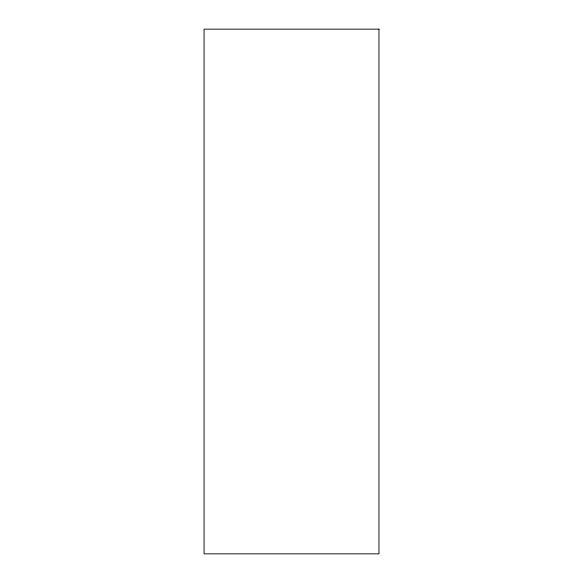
<?xml version="1.0" encoding="UTF-8"?>
<svg xmlns="http://www.w3.org/2000/svg" width="583" height="583" viewBox="0 0 583 583"><rect width="100%" height="100%" fill="white"/><g stroke="black" fill="none" stroke-linecap="round" stroke-linejoin="round"><path stroke-width="0.87" d="M378.95 29.15L204.05 29.15L204.05 553.85L378.95 553.85L378.95 29.15"/></g></svg>
